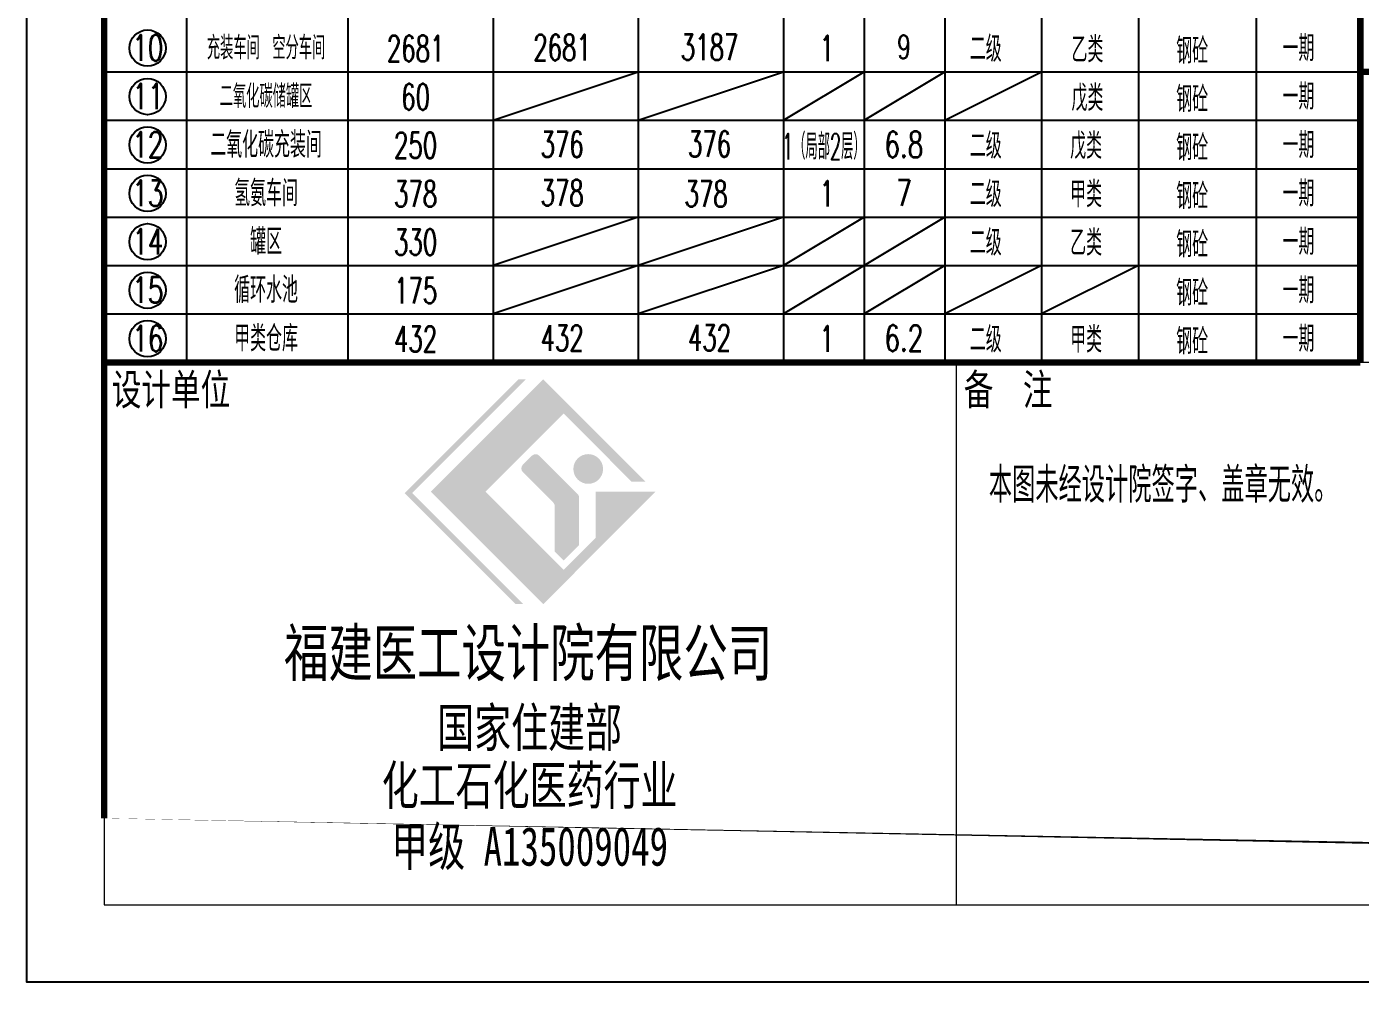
# Model space of a CAD drawing. Header units: millimetres. Extents: x 397874 to 6871063, y -8 to 5775840.
# Drawn here: x 428904.9 to 429008.2, y 2812595.3 to 2812669.3 of the extents above; entities that cross this region are included whole.
import ezdxf
from ezdxf.enums import TextEntityAlignment as Align

# ---------------------------------------------------------------- set-up
doc = ezdxf.new("R2010")
doc.units = ezdxf.units.MM
doc.header["$LTSCALE"] = 1000
doc.linetypes.add('CONTINOUS', pattern=[0])
doc.layers.add('FRAME', color=3, linetype='Continuous', lineweight=18)
doc.layers.add('PUB_TEXT', color=7, linetype='Continuous')
doc.styles.add('dxfs', font='txt.shx', dxfattribs={"width": 0.7, "bigfont": 'dxfs.shx'})
doc.styles.add('FRAME', font='simhei.ttf', dxfattribs={"width": 0.7})

# ---------------------------------------------------------------- blocks, each defined once
blk = doc.blocks.new('a1-25')
at = {"layer": 'FRAME', "lineweight": 18}
h = blk.add_hatch(color=256, dxfattribs=at)
h.paths.add_polyline_path([(432615.8754489405, 2815123.28119002), (432625.9639597518, 2815133.369700832), (432634.7788749519, 2815124.554785632), (432636.5800111382, 2815124.554785632), (432623.3523128345, 2815137.782483935), (432608.8510189198, 2815123.28119002), (432623.3523128345, 2815108.779896106), (432637.8536067493, 2815123.28119002), (432630.0920811628, 2815123.28119002), (432630.0920811628, 2815117.320800621), (432625.9639597518, 2815113.19267921)], flags=0)
edge = h.paths.add_edge_path(flags=0)
edge.add_arc((432624.1365601236, 2815121.400420304), 0.6911998789934234, -4.182669727015309e-06, 45.00000412708488, ccw=False)
edge.add_line((432624.8277600026, 2815121.400420255), (432624.8277600026, 2815115.566555665))
edge.add_line((432624.8277600026, 2815115.566555665), (432625.9942388653, 2815114.400076803))
edge.add_line((432625.9942388653, 2815114.400076802), (432627.9796072745, 2815116.385445212))
edge.add_line((432627.9796072746, 2815116.385445212), (432627.9796072746, 2815122.494605096))
edge.add_arc((432627.2884073955, 2815122.494605146), 0.691199878991467, 359.9999958173831, 405.0000041272817)
edge.add_line((432627.7771594817, 2815122.983357303), (432622.8428925539, 2815127.917624231))
edge.add_arc((432622.3541403468, 2815127.428872018), 0.6912000041248784, 45.000000341609, 134.9999996583249)
edge.add_line((432621.8653881396, 2815127.917624231), (432620.7198764971, 2815126.772112589))
edge.add_arc((432621.2086287101, 2815126.283360382), 0.6912000041217015, 135.000000341561, 224.9999996583899)
edge.add_line((432620.7198764971, 2815125.794608174), (432624.6253122098, 2815121.889172462))
edge = h.paths.add_edge_path(flags=0)
edge.add_arc((432629.1529979415, 2815126.211039279), 1.917783359640744, 0, 180)
edge.add_arc((432629.1529979415, 2815126.211039279), 1.917783359640744, 180, 360)
h.paths.add_polyline_path([(432619.7602130153, 2815108.779896106), (432620.7377174296, 2815108.779896106), (432606.4234307185, 2815123.094182817), (432621.1117318371, 2815137.782483935), (432620.1342274228, 2815137.782483935), (432605.4459263043, 2815123.094182817)], flags=0)
for p, q in [((432556.6497665268, 2815900.961964774), (432556.6497665268, 2815059.961964774)), ((432566.6497665268, 2815875.961964774), (432566.6497665268, 2815069.961964774)), ((433140.6497665268, 2815139.961964774), (432566.6497665268, 2815139.961964774)), ((432676.6497665268, 2815139.961964774), (432676.6497665268, 2815069.961964774)), ((432566.6497665268, 2815069.961964774), (433140.6497665268, 2815069.961964774)), ((432556.6497665268, 2815059.961964774), (433150.6497665268, 2815059.961964774))]:
    blk.add_line(p, q, dxfattribs=at)
at = {"layer": 'FRAME', "lineweight": 18, "style": 'FRAME'}
for s, insert, char_height, width, attachment_point in [('设计单位', (432567.6497665268, 2815138.461964774), 4, 23.68135593220359, 1), ('备  注', (432677.6497665268, 2815138.461964774), 4, 17.5830508474572, 1), ('{\\W0.55;本图未经设计院签字、盖章无效。}', (432680.8749941477, 2815121.85135815), 4, 68.34915254237247, 7), ('福建医工设计院有限公司', (432621.3905113762, 2815102.142758348), 6, 98.59322033898323, 5), ('国家住建部', (432621.5852317782, 2815092.567749369), 5, 29.44745762711886, 5), ('化工石化医药行业', (432621.5852317782, 2815085.108349992), 5, 47.81355932203412, 5), ('甲级 A135009049', (432621.5852317782, 2815077.230074087), 5, 44.39661016949132, 5)]:
    blk.add_mtext(s, dxfattribs=dict(at, insert=insert, char_height=char_height, width=width, attachment_point=attachment_point))

msp = doc.modelspace()

# ---------------------------------------------------------------- linework, layer by layer
for p, q in [((428917.2359393258, 2812709.547637821), (428917.2361705778, 2812643.297622979)), ((428929.7359393258, 2812709.547680197), (428929.7361705783, 2812643.297622979)), ((428940.9859393258, 2812709.547718335), (428940.9861705783, 2812643.297622979)), ((428952.2359393258, 2812709.547756473), (428952.2361705853, 2812643.297622979)), ((428963.4859393253, 2812709.547794612), (428963.4861705783, 2812643.297622979)), ((428969.7359393258, 2812709.547815799), (428969.7361705857, 2812643.297622979)), ((428975.9859393253, 2812709.547836987), (428975.9861705787, 2812643.297622979)), ((428983.4859393258, 2812709.547862413), (428983.4861705857, 2812643.29762298)), ((428990.9859393258, 2812709.547887838), (428990.9861705857, 2812643.29762298)), ((429000.1054521794, 2812709.547922371), (429000.1056834394, 2812643.29762298)), ((428910.861077541, 2812665.797622989), (429008.1723433835, 2812665.79796267)), ((428910.8610906308, 2812662.04762299), (429008.1723433835, 2812662.04796267)), ((428910.861103721, 2812658.29762299), (429008.1723433835, 2812658.29796267)), ((428910.8611168112, 2812654.54762299), (429008.1723433835, 2812654.54796267)), ((428910.8611299009, 2812650.797622989), (429008.1723433835, 2812650.79796267)), ((428910.8611429906, 2812647.047622989), (429008.1723564737, 2812647.04796267))]:
    msp.add_line(p, q)
at = {"color": 3, "linetype": 'CONTINOUS'}
for p, q in [((428940.9860789496, 2812662.04774233), (428952.2360658636, 2812665.7977816)), ((428952.2360789538, 2812662.0477816), (428963.4860658599, 2812665.79782087)), ((428963.4860789496, 2812662.04782087), (428969.7360658636, 2812665.797842687)), ((428969.7360789538, 2812662.047842687), (428975.9860658599, 2812665.797864504)), ((428975.9860789496, 2812662.047864504), (428983.4860658636, 2812665.797890684)), ((428952.2361313142, 2812654.547781601), (428940.9861182189, 2812650.797742331)), ((428963.4861051291, 2812654.547820871), (428952.236118224, 2812650.797781601)), ((428969.7361051342, 2812654.547842687), (428963.4861182189, 2812650.797820871)), ((428975.9861051291, 2812654.547864504), (428969.736118224, 2812650.797842687)), ((428952.236118224, 2812650.797781601), (428940.9861313086, 2812647.047742331)), ((428963.4861182184, 2812650.797820871), (428952.2361313142, 2812647.047781601)), ((428969.736118224, 2812650.797842687), (428963.4861313086, 2812647.047820871)), ((428975.9861182189, 2812650.797864504), (428969.7361313142, 2812647.047842687)), ((428983.486118224, 2812650.797890684), (428975.9861313086, 2812647.047864504)), ((428990.9861182244, 2812650.797916864), (428983.4861313142, 2812647.047890684))]:
    msp.add_line(p, q, dxfattribs=at)
msp.add_lwpolyline([(429261.258493166, 2813099.897622979), (429261.2584931664, 2812595.29762298), (428904.8584931665, 2812595.297622979), (428904.858493166, 2813099.897622979)], close=True)
at = {"color": 3, "linetype": 'CONTINOUS', "const_width": 0.5}
msp.add_lwpolyline([(428910.8584931763, 2812601.297622979), (429255.2584931762, 2812601.29762298), (429255.2584931762, 2813084.89762298), (428910.8584931763, 2813084.897622979), (428910.8584931768, 2812601.297622979)], dxfattribs=at)
at = {"const_width": 0.48}
for points in [[(428910.8583894991, 2812643.297622979), (428910.8582646269, 2812709.547499548), (429008.1723433835, 2812709.547829448)], [(429008.1724682567, 2812643.29762298), (429008.1723433835, 2812709.547829448), (429105.4864221406, 2812709.548159349)], [(429008.1724830084, 2812665.797829446), (429105.4837881201, 2812665.798169127)]]:
    msp.add_lwpolyline(points, dxfattribs=at)
at = {"color": 0, "const_width": 0.5}
for points in [[(429008.1723433835, 2812709.547815888), (429008.1723433835, 2812643.29762298)], [(428910.8609248274, 2812643.297622979), (429008.1723433835, 2812643.29762298)]]:
    msp.add_lwpolyline(points, dxfattribs=at)
at = {"layer": 'PUB_TEXT'}
for centre in [(428914.2251877254, 2812667.637003222), (428914.2252008156, 2812663.887003222), (428914.2252139035, 2812660.137003222), (428914.2252269932, 2812656.387003223), (428914.2252400834, 2812652.637003222), (428914.2252531727, 2812648.887003222), (428914.2252662624, 2812645.137003222)]:
    msp.add_circle(centre, 1.40625, dxfattribs=at)

# ---------------------------------------------------------------- block references
at = {"color": 3, "linetype": 'CONTINOUS', "xscale": 0.6000000000000227, "yscale": 0.6000000000000227, "zscale": 0.6000000000000227}
msp.add_blockref('a1-25', (169370.8686344605, 1123559.32044393), dxfattribs=at)

# ---------------------------------------------------------------- texts
at = {"layer": 'PUB_TEXT', "color": 0, "linetype": 'CONTINOUS', "ltscale": 5, "style": 'dxfs'}
for s, height, width, p in [('10', 2, 0.7, (428914.2468365361, 2812667.654380884)), ('充装车间 空分车间', 1.8, 0.6, (428923.4034875114, 2812667.755550864)), ('2681', 2, 0.65, (428934.9893236775, 2812667.608185193)), ('2681', 2, 0.65, (428946.3363949917, 2812667.684368417)), ('3187', 2, 0.65, (428957.7584415278, 2812667.708026665)), ('1', 2, 0.65, (428966.8453394999, 2812667.621549276)), ('9', 1.8, 0.7, (428972.815660059, 2812667.734779323)), ('11', 2, 0.7, (428914.2468496244, 2812663.904380884)), ('二氧化碳储罐区', 1.8, 0.6, (428923.4035006016, 2812664.005550864)), ('60', 2, 0.65, (428934.9893367672, 2812663.858185193)), ('二氧化碳充装间', 2, 0.65, (428923.4035136914, 2812660.255550864)), ('376', 2, 0.65, (428946.3364211712, 2812660.184368418)), ('376', 2, 0.65, (428957.7584677082, 2812660.208026666)), ('1（局部2层）', 2, 0.5, (428966.6139298393, 2812660.121549276)), ('6.8', 2, 0.7, (428972.8156862403, 2812660.17842591)), ('12', 2, 0.7, (428914.2468496244, 2812660.154380884)), ('250', 2, 0.65, (428934.9893498574, 2812660.108185193)), ('13', 2, 0.7, (428914.2468627142, 2812656.404380884)), ('氢氨车间', 2, 0.65, (428923.4035267816, 2812656.505550865)), ('378', 2, 0.65, (428934.9893629472, 2812656.358185194)), ('378', 2, 0.65, (428946.3364342614, 2812656.434368418)), ('378', 2, 0.65, (428957.4893629518, 2812656.358263733)), ('1', 2, 0.65, (428966.8453787691, 2812656.371549276)), ('7', 2, 0.7, (428972.8156993305, 2812656.42842591)), ('14', 2, 0.7, (428914.2468888937, 2812652.654380884)), ('罐区', 2, 0.65, (428923.4035398713, 2812652.755550865)), ('330', 2, 0.65, (428934.9893760369, 2812652.608185194)), ('15', 2, 0.7, (428914.2469019834, 2812648.904380884)), ('循环水池', 2, 0.65, (428923.4035529611, 2812649.005550865)), ('175', 2, 0.65, (428934.9893891271, 2812648.858185194)), ('16', 2, 0.7, (428914.2469150736, 2812645.154380884)), ('甲类仓库', 2, 0.65, (428923.4035660513, 2812645.255550864)), ('432', 2, 0.65, (428934.9894022169, 2812645.108185194)), ('432', 2, 0.65, (428946.3364735316, 2812645.184368419)), ('432', 2, 0.65, (428957.7585200681, 2812645.208026665)), ('1', 2, 0.65, (428966.8454180397, 2812645.121549276)), ('6.2', 2, 0.7, (428972.8157385979, 2812645.178425909))]:
    msp.add_text(s, height=height, dxfattribs=dict(at, width=width)).set_placement(p, align=Align.MIDDLE)
at = {"layer": 'PUB_TEXT', "color": 0, "linetype": 'CONTINOUS', "ltscale": 5, "style": 'dxfs', "width": 0.65}
for s, p in [('二级', (428977.9203202208, 2812666.571287467)), ('乙类', (428985.797667325, 2812666.522698738)), ('钢砼', (428993.9116596784, 2812666.426914205)), ('一期', (429002.144443017, 2812666.622557216)), ('戊类', (428985.7976804152, 2812662.772698738)), ('钢砼', (428993.9116727682, 2812662.676914205)), ('一期', (429002.1444561072, 2812662.872557217)), ('二级', (428977.9203464002, 2812659.071287467)), ('戊类', (428985.6938728583, 2812659.063444308)), ('一期', (429002.144469196, 2812659.122557217)), ('钢砼', (428993.9116858565, 2812658.926914205)), ('二级', (428977.9203594914, 2812655.321287467)), ('甲类', (428985.6938859485, 2812655.313444307)), ('钢砼', (428993.9116989463, 2812655.176914204)), ('一期', (429002.1444822857, 2812655.372557217)), ('二级', (428977.9203725811, 2812651.571287468)), ('乙类', (428985.6938990359, 2812651.563444308)), ('钢砼', (428993.911712036, 2812651.426914204)), ('一期', (429002.1444953778, 2812651.622557217)), ('钢砼', (428993.9117251229, 2812647.676914204)), ('一期', (429002.144508468, 2812647.872557217)), ('二级', (428977.9203987611, 2812644.071287468)), ('甲类', (428985.6939252154, 2812644.063444306)), ('钢砼', (428993.9117382164, 2812643.926914206)), ('一期', (429002.1445215559, 2812644.122557217))]:
    msp.add_text(s, height=2, dxfattribs=at).set_placement(p)

doc.saveas('drawing.dxf')
